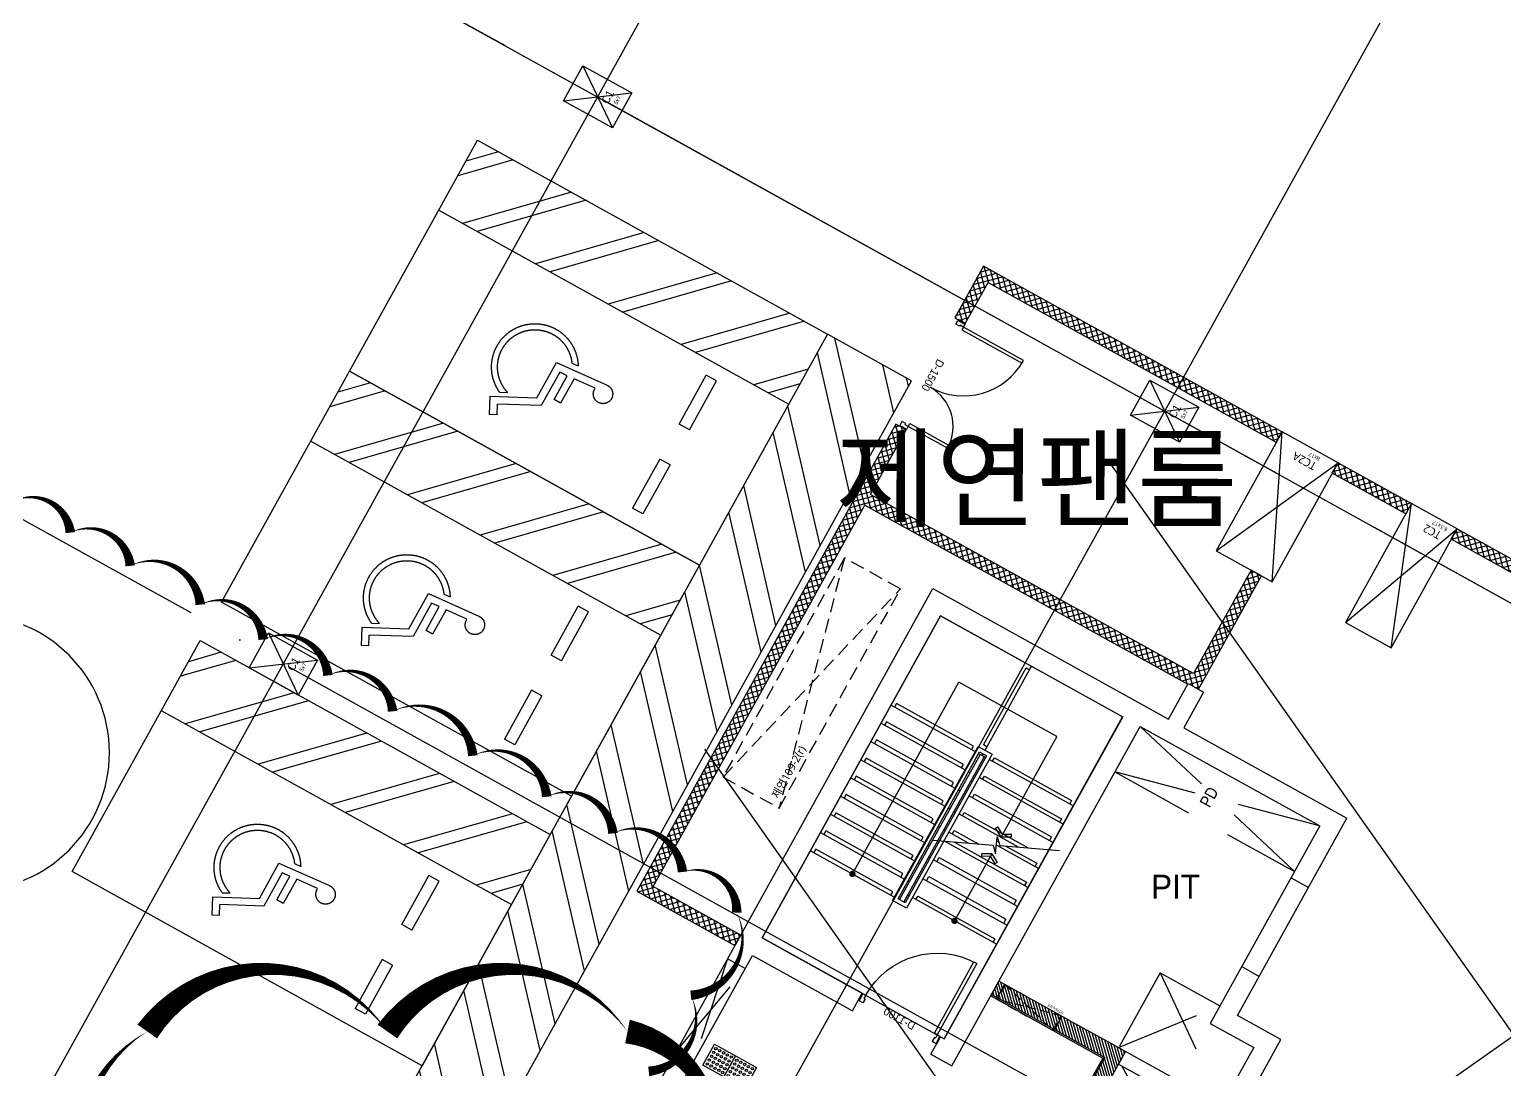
# Model space of a CAD drawing. Header units: millimetres. Extents: x -21000 to 567700, y 435000 to 850800.
# Drawn here: x 355402 to 373829, y 626734 to 639728 of the extents above; entities that cross this region are included whole.
import ezdxf
from ezdxf.enums import TextEntityAlignment as Align
from ezdxf.xclip import XClip

# ---------------------------------------------------------------- set-up
doc = ezdxf.new("R2010")
doc.units = ezdxf.units.MM
doc.header["$LTSCALE"] = 700
doc.header["$XCLIPFRAME"] = 2
for name, pattern in [('AB_Pbase$0$CENTER2', [1.125, 0.75, -0.125, 0.125, -0.125]), ('AB_Pbase$0$CON-109-B2F$0$HD', [2.5, 1.5, -1]), ('AB_Pbase$0$HID', [2.3, 1.5, -0.8]), ('AB_Pbase$0$HIDDEN1', [0.375, 0.25, -0.125]), ('AB_Pbase$0$주차장기둥$0$CEN', [62, 60, -1, 0, -1])]:
    doc.linetypes.add(name, pattern=pattern)
doc.layers.get('0').update_dxf_attribs({"color": 2})
doc.layers.get('Defpoints').update_dxf_attribs({"color": 171})
for name, color, linetype, plot in [('AB_Pbase$0$@지하주차장제외할면적', 210, 'Continuous', False), ('AB_Pbase$0$AB_Pbase_지붕층_구조도void$0$DEF_TEXT', 221, 'Continuous', False), ('AB_Pbase$0$CON-109-B2F$0$DEFPOINT', 247, 'Continuous', False), ('AB_Pbase$0$Defponts', 161, 'Continuous', False), ('AB_Pbase$0$주차장기둥$0$DEFPOINT', 247, 'Continuous', False)]:
    doc.layers.add(name, color=color, linetype=linetype, plot=plot)
for name, color, linetype in [('AB_Pbase$0$da-open hid', 8, 'AB_Pbase$0$HIDDEN1'), ('AB_Pbase$0$ELE4', 4, 'Continuous'), ('AB_Pbase$0$ELE6', 6, 'Continuous'), ('AB_Pbase$0$ELE8', 8, 'Continuous'), ('AB_Pbase$0$elev', 6, 'Continuous'), ('AB_Pbase$0$HAT-BR', 5, 'Continuous'), ('AB_Pbase$0$LEAD', 7, 'Continuous'), ('AB_Pbase$0$void', 1, 'AB_Pbase$0$HID'), ('AB_Pbase$0$VOID2', 9, 'AB_Pbase$0$CENTER2'), ('AB_Pbase$0$W3', 6, 'Continuous'), ('AB_Pbase$0$WAL', 3, 'Continuous'), ('AB_Pbase$0$WID', 4, 'Continuous'), ('AB_Pbase$0$WIN', 4, 'Continuous'), ('AB_Pbase$0$WIN1', 1, 'Continuous'), ('AB_Pbase$0$점자블럭', 5, 'Continuous'), ('AB_Pbase$0$주차-장애인', 8, 'Continuous'), ('AB_Pbase$0$주차장기둥$0$CEN_P', 244, 'AB_Pbase$0$주차장기둥$0$CEN'), ('TEX', 3, 'Continuous')]:
    doc.layers.add(name, color=color, linetype=linetype)
doc.styles.add('AB_Pbase$0$AB_Pbase_지붕층_구조도void$0$맑은 고딕', font='malgun.ttf')
doc.styles.add('AB_Pbase$0$CON-109-B2F$0$맑은고딕', font='malgun.ttf')
doc.styles.add('AB_Pbase$0$돋움', font='')
doc.styles.add('AB_Pbase$0$맑은 고딕', font='')
doc.styles.add('AB_Pbase$0$주차장기둥$0$맑은 고딕', font='')
doc.styles.get('AB_Pbase$0$돋움').set_extended_font_data('Dotum')
doc.styles.get('AB_Pbase$0$맑은 고딕').set_extended_font_data('Dotum')
doc.styles.get('AB_Pbase$0$주차장기둥$0$맑은 고딕').set_extended_font_data('Dotum')

# ---------------------------------------------------------------- blocks, each defined once
blk = doc.blocks.new('동번호0611')
at = {"layer": 'TEX', "color": 1, "ltscale": 600}
blk.add_arc((266152, -80303), 1721, 270, 90, dxfattribs=at)
blk = doc.blocks.new('AB_Pbase$0$Door_s_1500')
at = {"layer": 'AB_Pbase$0$Defponts'}
for p, q in [((-10, 100), (-10, 0)), ((1510, 100), (1510, 0))]:
    blk.add_line(p, q, dxfattribs=at)
at = {"layer": 'AB_Pbase$0$WIN'}
for points in [[(40, 100), (80, 100), (80, 960), (40, 960)], [(1460, 100), (1420, 100), (1420, 660), (1460, 660)], [(55, 55), (55, 0), (0, 0), (0, 100), (40, 100), (40, 55)], [(1445, 55), (1445, 0), (1500, 0), (1500, 100), (1460, 100), (1460, 55)]]:
    blk.add_lwpolyline(points, close=True, dxfattribs=at)
at = {"layer": 'AB_Pbase$0$WIN1'}
for centre, radius, start, end in [((40, 100), 860, 360, 90), ((1460, 100), 560, 90, 180)]:
    blk.add_arc(centre, radius, start, end, dxfattribs=at)
at = {"layer": 'AB_Pbase$0$Defponts', "style": 'AB_Pbase$0$돋움'}
blk.add_text('D-1500', height=100, rotation=360, dxfattribs=at).set_placement((752, 58), align=Align.MIDDLE)
blk = doc.blocks.new('AB_Pbase$0$CON-109-B2F')
for p, q in [((4775, -3635), (14775, -3635)), ((14775, -3635), (14775, -7000)), ((7875, -3885), (9675, -3885)), ((9675, -3885), (9675, -5315)), ((9925, -3885), (14525, -3885)), ((9925, -5315), (9925, -3885)), ((14525, -3885), (14525, -6485)), ((9675, -5315), (9925, -5315)), ((9675, -6435), (9675, -6735)), ((9675, -6435), (9925, -6435)), ((9925, -6435), (9925, -6485)), ((14525, -6485), (9925, -6485)), ((9675, -6735), (14525, -6735)), ((14525, -6735), (14525, -9300)), ((14775, -7000), (15285, -7000)), ((15285, -7000), (15285, -7220)), ((15285, -7220), (14775, -7220)), ((14775, -7220), (14775, -9550)), ((10885, -8545), (10705, -8545)), ((10705, -8545), (10705, -9920)), ((10885, -9920), (10885, -8545)), ((14525, -9300), (11705, -9300)), ((11705, -9300), (11705, -9920)), ((11955, -10170), (11955, -9550)), ((11955, -9550), (14775, -9550)), ((11705, -9920), (10885, -9920)), ((9905, -10170), (11955, -10170))]:
    blk.add_line(p, q)
for points in [[(18605, -7300), (18605, -6500), (16905, -6500), (16905, -7300), (18605, -7300)], [(18605, -9000), (18605, -8350), (16905, -8350), (16905, -9000), (18605, -9000)]]:
    blk.add_lwpolyline(points)
at = {"layer": 'AB_Pbase$0$CON-109-B2F$0$DEFPOINT', "color": 190}
for p, q in [((16905, -7300), (18605, -6500)), ((16905, -6500), (18605, -7300)), ((16905, -9000), (18605, -8350, 0)), ((16905, -8350, 0), (18605, -9000)), ((12515, -9300), (12515, -9550)), ((13785, -9300), (13785, -9550))]:
    blk.add_line(p, q, dxfattribs=at)
at = {"layer": 'Defpoints', "linetype": 'AB_Pbase$0$CON-109-B2F$0$HD'}
blk.add_lwpolyline([(8165, -3885), (8165, -3635), (9485, -3885), (9485, -3635)], close=True, dxfattribs=at)
at = {"layer": 'AB_Pbase$0$CON-109-B2F$0$DEFPOINT', "color": 6, "style": 'AB_Pbase$0$CON-109-B2F$0$맑은고딕'}
for s, height, p in [('TC2A', 100, (18470, -7078)), ('8x17', 50, (18553, -7078)), ('TC2', 100, (18470, -8860)), ('6.5x17', 50, (18553, -8899))]:
    blk.add_text(s, height=height, rotation=90, dxfattribs=at).set_placement(p)
blk = doc.blocks.new('AB_Pbase$0$CON-109-B1F')
at = {"rotation": 360}
blk.add_blockref('AB_Pbase$0$CON-109-B2F', (0, 0), dxfattribs=at)
blk = doc.blocks.new('AB_Pbase$0$지하1층 동골조')
at = {"rotation": 60.99999813640894}
blk.add_blockref('AB_Pbase$0$CON-109-B1F', (209400, -18383), dxfattribs=at)
blk = doc.blocks.new('AB_Pbase$0$주차장기둥$0$cen 2bl 지하')
at = {"layer": 'AB_Pbase$0$주차장기둥$0$CEN_P', "color": 5}
for p, q in [((29714, 127566), (29714, 259104)), ((37814, 127566), (37814, 259074)), ((-132796, 162783), (119274, 162783)), ((-57008, 162783), (119274, 162783)), ((-57008, 154683), (119274, 154683))]:
    blk.add_line(p, q, dxfattribs=at)
at = {"layer": 'AB_Pbase$0$주차장기둥$0$CEN_P'}
for p, q in [((10097, 85016), (90237, 250834)), ((68021, 147152), (37534, 161886)), ((65323, 141570), (34836, 156304))]:
    blk.add_line(p, q, dxfattribs=at)
blk = doc.blocks.new('AB_Pbase$0$주차장기둥$0$p기둥 5x7')
blk.add_lwpolyline([(-250, 350), (250, 350), (250, -350), (-250, -350)], close=True)
at = {"layer": 'AB_Pbase$0$주차장기둥$0$DEFPOINT'}
for p, q in [((250, 350), (-250, -350)), ((-250, 350), (250, -350))]:
    blk.add_line(p, q, dxfattribs=at)
at = {"layer": 'AB_Pbase$0$주차장기둥$0$DEFPOINT', "color": 6, "style": 'AB_Pbase$0$주차장기둥$0$맑은 고딕'}
for s, height, p in [('C1', 100, (-24, -160)), ('5x7', 50, (29, -259))]:
    blk.add_text(s, height=height, rotation=0, dxfattribs=at).set_placement(p)
blk = doc.blocks.new('AB_Pbase$0$주차장기둥')
for name, p, rotation in [('AB_Pbase$0$주차장기둥$0$cen 2bl 지하', (36992, -11667), 1.99999810188403), ('AB_Pbase$0$주차장기둥$0$p기둥 5x7', (69102, 152337), 91.99999810188433), ('AB_Pbase$0$주차장기둥$0$p기둥 5x7', (61007, 152054), 91.99999810188433), ('AB_Pbase$0$주차장기둥$0$p기둥 5x7', (61290, 143959), 91.99999810188433)]:
    blk.add_blockref(name, p, dxfattribs=dict(rotation=rotation))
blk = doc.blocks.new('AB_Pbase$0$AB_Pbase_지붕층_구조도void')
for p, q in [((316203, -103926), (315385, -107052)), ((314685, -106664), (316902, -104314))]:
    blk.add_line(p, q)
blk.add_lwpolyline([(315385, -107052), (316902, -104314), (316203, -103926), (314685, -106664)], close=True)
at = {"layer": 'AB_Pbase$0$AB_Pbase_지붕층_구조도void$0$DEF_TEXT', "style": 'AB_Pbase$0$AB_Pbase_지붕층_구조도void$0$맑은 고딕'}
blk.add_text('제연109-2(r)', height=100, rotation=61, dxfattribs=at).set_placement((315374, -106942))
blk = doc.blocks.new('AB_Pbase$0$실명')
at = {"layer": 'AB_Pbase$0$Defponts', "style": 'AB_Pbase$0$돋움'}
blk.add_text('제연팬룸', height=1000, rotation=359.9315, dxfattribs=at).set_placement((386484, -197231))
blk = doc.blocks.new('AB_Pbase$0$C2FA95CCC')
at = {"layer": 'AB_Pbase$0$주차-장애인'}
for p, q in [((2592, 5000), (2300, 4708)), ((2800, 5000), (2300, 4500)), ((3300, 4668), (2300, 3668)), ((3300, 4460), (2300, 3460)), ((3300, 3628), (2300, 2628)), ((3300, 3421), (2300, 2421)), ((1272, 2788), (1303, 2785)), ((1303, 2785), (1278, 2500)), ((1347, 2209), (1407, 2898)), ((3300, 2589), (2300, 1589)), ((1278, 2500), (930, 2500)), ((930, 2500), (930, 2407)), ((930, 2407), (1270, 2407)), ((1270, 2407), (1261, 2303)), ((1435, 2381), (1442, 2466)), ((785, 2303), (536, 1815)), ((1261, 2303), (785, 2303)), ((3300, 2381), (2300, 1381)), ((577, 1689), (842, 2209)), ((842, 2209), (1347, 2209)), ((415, 1877), (373, 1793)), ((415, 1877), (536, 1815)), ((679, 1768), (725, 1857)), ((373, 1793), (577, 1689)), ((3300, 1549), (2300, 549)), ((3300, 1341), (2300, 341)), ((3300, 509), (2791, 0)), ((3300, 301), (2999, 0))]:
    blk.add_line(p, q, dxfattribs=at)
at = {"layer": 'AB_Pbase$0$주차-장애인', "color": 6}
for p, q in [((2300, 0), (2300, 5000)), ((918, 4069), (218, 4069)), ((218, 4069), (218, 3922)), ((918, 4069), (918, 3922)), ((1418, 4069), (2118, 4069)), ((1418, 4069), (1418, 3922)), ((2118, 4069), (2118, 3922)), ((918, 3922), (218, 3922)), ((1418, 3922), (2118, 3922))]:
    blk.add_line(p, q, dxfattribs=at)
blk.add_lwpolyline([(3300, 0), (3300, 0), (3300, 5000), (0, 5000), (0, 0), (3300, 0)], dxfattribs=at)
at = {"layer": 'AB_Pbase$0$주차-장애인'}
for centre, radius, start, end in [((1286, 2908), 121, 355, 265), ((1168, 2000), 541, 205.4276, 59.4924), ((1168, 2000), 466, 197.9259, 55)]:
    blk.add_arc(centre, radius, start, end, dxfattribs=at)
blk = doc.blocks.new('AB_Pbase$0$pppaaa_1_1')
at = {"layer": 'AB_Pbase$0$주차-장애인', "ltscale": 600, "xscale": -1, "rotation": 240.9999951356511}
for p in [(359400, 635459), (357800, 632573), (355934, 629206)]:
    blk.add_blockref('AB_Pbase$0$C2FA95CCC', p, dxfattribs=at)
blk = doc.blocks.new('AB_Pbase$0$arrow1')
for p, q in [((0, 0), (0.286, 0.501)), ((0, 0), (0.286, -0.501)), ((0.165, 0), (0.41, 0.429)), ((0.165, 0), (0.41, -0.429)), ((0.286, 0.501), (0.41, 0.43)), ((0.286, -0.501), (0.41, -0.43))]:
    blk.add_line(p, q)
blk = doc.blocks.new('AB_Pbase$0$stair-지하1층')
at = {"layer": 'AB_Pbase$0$ELE4'}
for p, q in [((-3355, 2600), (-3355, 1400)), ((-3095, 2600), (-3095, 1400)), ((-2835, 2600), (-2835, 1400)), ((-2575, 2600), (-2575, 1400)), ((-2315, 2600), (-2315, 1400)), ((-2055, 2600), (-2055, 1400)), ((-1795, 2600), (-1795, 1400)), ((-1535, 2600), (-1535, 1400)), ((-1275, 2600), (-1275, 1400)), ((-1275, 1330), (-3350, 1330)), ((-3095, 1350), (-3095, 1330)), ((-2835, 1350), (-2835, 1330)), ((-2575, 1350), (-2575, 1330)), ((-2315, 1350), (-2315, 1330)), ((-2055, 1350), (-2055, 1330)), ((-1795, 1350), (-1795, 1330)), ((-1535, 1350), (-1535, 1330)), ((-1275, 1250), (-1275, 1350)), ((-1275, 1300), (-1250, 1300)), ((-1200, 1300), (0, 1300)), ((-1275, 1270), (-3350, 1270)), ((-3250, 1250), (-3250, 1270)), ((-3250, 0), (-3250, 1200)), ((-2980, 1250), (-2980, 1270)), ((-2980, 0), (-2980, 1200)), ((-2710, 1250), (-2710, 1270)), ((-2710, 0), (-2710, 1200)), ((-2440, 0), (-2440, 1200)), ((-2315, 1250), (-2315, 1270)), ((-2315, 920), (-2315, 1200)), ((-2055, 1250), (-2055, 1270)), ((-2055, 347), (-2055, 1200)), ((-1795, 1250), (-1795, 1270)), ((-1795, 0), (-1795, 1200)), ((-1535, 1250), (-1535, 1270)), ((-1535, 0), (-1535, 1200)), ((-1275, 0), (-1275, 1200)), ((-2170, 0), (-2170, 600))]:
    blk.add_line(p, q, dxfattribs=at)
at = {"layer": 'AB_Pbase$0$ELE6'}
for points in [[(-3355, 1450), (-3305, 1450), (-3305, 2550), (-3355, 2550)], [(-3095, 1450), (-3045, 1450), (-3045, 2550), (-3095, 2550)], [(-2835, 1450), (-2785, 1450), (-2785, 2550), (-2835, 2550)], [(-2575, 1450), (-2525, 1450), (-2525, 2550), (-2575, 2550)], [(-2315, 1450), (-2265, 1450), (-2265, 2550), (-2315, 2550)], [(-2055, 1450), (-2005, 1450), (-2005, 2550), (-2055, 2550)], [(-1795, 1450), (-1745, 1450), (-1745, 2550), (-1795, 2550)], [(-1535, 1450), (-1485, 1450), (-1485, 2550), (-1535, 2550)], [(-1275, 1450), (-1225, 1450), (-1225, 2550), (-1275, 2550)], [(-1150, 1300), (-1150, 1350), (-50, 1350), (-50, 1300)], [(-3250, 1150), (-3200, 1150), (-3200, 50), (-3250, 50)], [(-2980, 1150), (-2920, 1150), (-2920, 50), (-2980, 50)], [(-2710, 1150), (-2650, 1150), (-2650, 50), (-2710, 50)], [(-2440, 1150), (-2419, 1150)], [(-2315, 1150), (-2265, 1150), (-2265, 809)], [(-2055, 1150), (-2005, 1150), (-2005, 236)], [(-1795, 1150), (-1745, 1150), (-1745, 50), (-1795, 50)], [(-1535, 1150), (-1485, 1150), (-1485, 50), (-1535, 50)], [(-1275, 1150), (-1225, 1150), (-1225, 50), (-1275, 50)], [(-2390, 1085), (-2390, 50), (-2440, 50)], [(-2120, 621), (-2120, 594)], [(-2120, 491), (-2120, 50), (-2170, 50)]]:
    blk.add_lwpolyline(points, dxfattribs=at)
for points in [[(-1200, 1200), (-3400, 1200), (-3400, 1400), (-1200, 1400)], [(-1250, 1250), (-3350, 1250), (-3350, 1350), (-1250, 1350)]]:
    blk.add_lwpolyline(points, close=True, dxfattribs=at)
at = {"layer": 'AB_Pbase$0$LEAD'}
for p, q in [((-3355, 2000), (-615, 2000)), ((-615, 600), (-615, 2000)), ((-2290, 600), (-3250, 600)), ((-615, 600), (-2050, 600))]:
    blk.add_line(p, q, dxfattribs=at)
at = {"layer": 'AB_Pbase$0$LEAD', "const_width": 39.5}
for points in [[(-3355, 1980, -1), (-3355, 2020, -1)], [(-3250, 580, -1), (-3250, 620, -1)]]:
    blk.add_lwpolyline(points, format="xyb", close=True, dxfattribs=at)
at = {"layer": 'AB_Pbase$0$LEAD'}
blk.add_lwpolyline([(-2496, 1320), (-2188, 638), (-2268, 558), (-2072, 642), (-2152, 562), (-1844, -120)], dxfattribs=at)
at = {"layer": 'Defpoints'}
blk.add_lwpolyline([(-4600, 2600), (-4600, 0), (0, 0), (0, 2600)], close=True, dxfattribs=at)
at = {"layer": 'AB_Pbase$0$LEAD', "xscale": 225, "yscale": 225, "zscale": 225, "rotation": 180.0000000066403}
blk.add_blockref('AB_Pbase$0$arrow1', (-2290, 600), dxfattribs=at)
at = {"layer": 'AB_Pbase$0$LEAD', "extrusion": (0, 0, -1), "xscale": 225, "yscale": 225, "zscale": -225, "rotation": 179.9999999933595}
blk.add_blockref('AB_Pbase$0$arrow1', (2050, 600), dxfattribs=at)
blk = doc.blocks.new('AB_Pbase$0$장애인주차구획통로_1')
at = {"layer": 'AB_Pbase$0$주차-장애인'}
h = blk.add_hatch(dxfattribs=at)
h.set_pattern_fill('ANSI32', color=256, scale=80, angle=58)
h.set_pattern_definition([(103, (-28406.3, -694336.9), (-742.47, -171.4127), []), (103, (-28216, -694032.3), (-742.47, -171.4127), [])])
h.paths.add_polyline_path([(329852, -73530), (331174, -71147), (332870, -72087), (333452, -71038), (331838, -70143), (338016, -58997), (336967, -58415), (330207, -70611), (330124, -70565), (328803, -72948)])
at = {"layer": 'AB_Pbase$0$주차-장애인', "color": 6, "elevation": 0}
blk.add_lwpolyline([(329852, -73530), (331174, -71147), (332870, -72087), (333452, -71038), (331838, -70143), (338016, -58997), (336967, -58415), (330207, -70611), (330124, -70565), (328803, -72948)], close=True, dxfattribs=at)
blk = doc.blocks.new('AB_Pbase$0$ELEV-24', base_point=(816331, 389936))
at = {"layer": 'AB_Pbase$0$Defponts'}
blk.add_lwpolyline([(817656, 392486), (817656, 389936), (815006, 389936), (815006, 392486)], close=True, dxfattribs=at)
at = {"layer": 'AB_Pbase$0$elev'}
for p, q in [((816331, 391553), (816331, 392794)), ((815801, 392536), (815776, 392536)), ((816831, 392536), (815831, 392536)), ((816861, 392536), (816886, 392536)), ((815406, 390712), (817256, 392394)), ((817256, 390712), (815406, 392394)), ((815801, 392486), (815776, 392486)), ((816831, 392486), (815831, 392486)), ((816331, 392407), (816331, 392447)), ((816331, 392332), (816331, 392372)), ((816861, 392486), (816886, 392486)), ((816331, 391553), (815206, 391553)), ((816331, 391553), (816331, 390312)), ((816331, 391553), (817456, 391553)), ((816881, 390547), (815746, 390547)), ((815846, 390472), (815846, 390622)), ((816816, 390622), (816816, 390472))]:
    blk.add_line(p, q, dxfattribs=at)
for points in [[(815804, 392489), (815828, 392489), (815828, 392533), (815804, 392533), (815804, 392521), (815801, 392521), (815801, 392536), (815831, 392536), (815831, 392486), (815801, 392486), (815801, 392501), (815804, 392501)], [(816858, 392489), (816834, 392489), (816834, 392533), (816858, 392533), (816858, 392521), (816861, 392521), (816861, 392536), (816831, 392536), (816831, 392486), (816861, 392486), (816861, 392501), (816858, 392501)], [(815786, 392407), (816876, 392407), (816876, 392447), (815786, 392447)], [(816866, 392372), (816866, 392332), (815806, 392332), (815806, 392372)], [(815906, 390472), (815906, 390622), (816756, 390622), (816756, 390472)]]:
    blk.add_lwpolyline(points, close=True, dxfattribs=at)
for points in [[(815836, 392382), (815846, 392382), (815846, 392394), (815406, 392394), (815406, 390712), (817256, 390712), (817256, 392394), (816816, 392394), (816816, 392382), (816826, 392382), (816816, 392382)], [(815836, 392322), (815846, 392322), (815846, 392237), (815431, 392237), (815431, 390737), (817231, 390737), (817231, 392237), (816816, 392237), (816816, 392322), (816826, 392322)]]:
    blk.add_lwpolyline(points, dxfattribs=at)
at = {"layer": 'Defpoints'}
for p, q in [((815776, 392536), (815726, 392736)), ((816886, 392536), (816936, 392736)), ((815776, 392486), (815776, 392536)), ((816886, 392536), (816886, 392486))]:
    blk.add_line(p, q, dxfattribs=at)
at = {"layer": 'AB_Pbase$0$Defponts', "style": 'AB_Pbase$0$돋움'}
blk.add_text('24인승', height=75, rotation=180, dxfattribs=at).set_placement((816331, 391553), align=Align.MIDDLE)
blk = doc.blocks.new('AB_Pbase$0$Door_s_1100')
at = {"layer": 'AB_Pbase$0$Defponts'}
for p, q in [((-10, 0), (-10, 100)), ((1110, 0), (1110, 100))]:
    blk.add_line(p, q, dxfattribs=at)
at = {"layer": 'AB_Pbase$0$WIN'}
for points in [[(40, 100), (80, 100), (80, 1120), (40, 1120)], [(55, 55), (55, 0), (0, 0), (0, 100), (40, 100), (40, 55)], [(1045, 55), (1045, 0), (1100, 0), (1100, 100), (1060, 100), (1060, 55)]]:
    blk.add_lwpolyline(points, close=True, dxfattribs=at)
at = {"layer": 'AB_Pbase$0$WIN1'}
blk.add_arc((40, 100), 1020, 0, 90, dxfattribs=at)
at = {"layer": 'AB_Pbase$0$Defponts', "style": 'AB_Pbase$0$돋움'}
blk.add_text('D-1100', height=100, dxfattribs=at).set_placement((550, 50), align=Align.MIDDLE)
blk = doc.blocks.new('AB_Pbase$0$점자블럭')
at = {"layer": 'AB_Pbase$0$점자블럭', "extrusion": (0, 0, -1)}
blk.add_lwpolyline([(0, 0), (300, 0), (300, 300), (0, 300)], close=True, dxfattribs=at)
at = {"layer": 'AB_Pbase$0$점자블럭', "color": 250}
for centre in [(-260, 260), (-260, 205), (-205, 260), (-205, 205), (-150, 260), (-150, 205), (-95, 260), (-95, 205), (-40, 260), (-40, 205), (-260, 150), (-260, 95), (-260, 40), (-205, 150), (-205, 95), (-205, 40), (-150, 150), (-150, 95), (-150, 40), (-95, 150), (-95, 95), (-95, 40), (-40, 150), (-40, 95), (-40, 40)]:
    blk.add_circle(centre, 15, dxfattribs=at)
blk = doc.blocks.new('AB_Pbase$0$co_109-2_b1_B1')
at = {"layer": 'AB_Pbase$0$HAT-BR'}
h = blk.add_hatch(dxfattribs=at)
h.set_pattern_fill('ANSI31', color=256, scale=10)
h.paths.add_polyline_path([(3010, -1550), (2820, -1550), (2820, -1570), (-330, -1570), (-330, -2515), (-240, -2515), (-240, -1660), (1795, -1660), (1795, -3135), (1985, -3135), (1985, -1760), (3010, -1760)])
h.paths.add_polyline_path([(2820, 50), (2820, -1550), (3010, -1550), (3010, -950), (3010, -950), (3010, 50)])
at = {"layer": 'AB_Pbase$0$void'}
for p, q in [((6000, 50), (6000, -2515)), ((6650, -2514), (6000, 50)), ((6650, 50), (6000, -2515)), ((1795, -1660), (-240, -2515)), ((-240, -1660), (1795, -3135)), ((4080, -1660), (3010, -1660)), ((3010, -1660), (4080, -2515)), ((4080, -1660), (3010, -3135)), ((4080, -1660), (4080, -2515))]:
    blk.add_line(p, q, dxfattribs=at)
at = {"layer": 'AB_Pbase$0$VOID2', "ltscale": 3}
for p, q in [((1985, -1760), (2860, -3135)), ((1985, -3135), (2860, -1760))]:
    blk.add_line(p, q, dxfattribs=at)
at = {"layer": 'AB_Pbase$0$W3'}
for p, q in [((2800, 50), (2800, -1550)), ((2800, -1550), (-350, -1550)), ((-350, -1550), (-350, -2515))]:
    blk.add_line(p, q, dxfattribs=at)
at = {"layer": 'AB_Pbase$0$WAL'}
for p, q in [((3010, 50), (2820, 50)), ((2820, 50), (2820, -1570)), ((3010, 50), (3010, 50)), ((3010, -950), (3010, 50)), ((3010, -950), (3010, -950)), ((3010, -950), (3010, -1550)), ((-330, -1570), (2820, -1570)), ((-330, -1570), (-330, -2515)), ((3010, -1550), (3010, -1760)), ((1795, -1660), (-240, -1660)), ((-240, -1660), (-240, -2515)), ((1795, -3135), (1795, -1660)), ((1985, -3135), (1985, -1760)), ((1985, -1760), (3010, -1760)), ((-240, -2515), (-330, -2515)), ((1985, -3135), (1795, -3135))]:
    blk.add_line(p, q, dxfattribs=at)
for name, p, rotation in [('AB_Pbase$0$ELEV-24', (-2800, 1575), 270), ('AB_Pbase$0$점자블럭', (600, 2475), 1.7761225068e-06), ('AB_Pbase$0$점자블럭', (600, 2175), 1.7761225068e-06)]:
    blk.add_blockref(name, p, dxfattribs=dict(rotation=rotation))
at = {"layer": 'AB_Pbase$0$WID', "extrusion": (0, 0, -1), "zscale": -0.9999999999999992, "rotation": 89.9999982240218}
blk.add_blockref('AB_Pbase$0$Door_s_1100', (-1950, 360), dxfattribs=at)
at = {"layer": 'AB_Pbase$0$Defponts', "style": 'AB_Pbase$0$돋움'}
blk.add_text('PIT', height=300, rotation=299, dxfattribs=at).set_placement((4834, -1113))
at = {"layer": 'AB_Pbase$0$Defponts', "style": 'AB_Pbase$0$돋움', "width": 0.9}
for s, p in [('PD', (6296, -1130)), ('AV/PD', (608, -2286)), ('ST', (2281, -2381))]:
    blk.add_text(s, height=150, rotation=0, dxfattribs=at).set_placement(p, align=Align.MIDDLE)
blk = doc.blocks.new('AB_Pbase$0$A$C70305FF0')
at = {"layer": 'AB_Pbase$0$WIN1', "color": 1, "linetype": 'AB_Pbase$0$HID', "ltscale": 0.1}
for p, q in [((181, 615), (79, 431)), ((880, 227), (181, 615)), ((181, 615), (778, 44)), ((79, 431), (778, 44)), ((880, 227), (79, 431)), ((778, 44), (880, 227))]:
    blk.add_line(p, q, dxfattribs=at)
at = {"layer": 'Defpoints'}
for p, q in [((172, 620), (70, 436)), ((889, 222), (787, 39))]:
    blk.add_line(p, q, dxfattribs=at)
at = {"layer": 'Defpoints', "style": 'AB_Pbase$0$맑은 고딕', "oblique": 0, "width": 0.9}
blk.add_text('점검구(8x12)', height=30, rotation=331, dxfattribs=at).set_placement((809, 313), align=Align.MIDDLE_CENTER)
blk = doc.blocks.new('AB_Pbase')
at = {"layer": 'AB_Pbase$0$ELE8'}
h = blk.add_hatch(dxfattribs=at)
h.set_pattern_fill('NET', color=256, scale=20, angle=15.182184)
h.paths.add_polyline_path([(370663, 632974), (369945, 631680), (365909, 633917), (366356, 634725), (366225, 634797), (362990, 628961), (364214, 628282), (364287, 628413), (363194, 629019), (365836, 633786), (369872, 631548), (369877, 631557), (370008, 631484), (370794, 632901)])
h.paths.add_polyline_path([(372595, 633675), (371676, 634184), (371749, 634315), (372668, 633806)])
h.paths.add_polyline_path([(375300, 632347), (375227, 632216), (373163, 633360), (373236, 633491)])
h.paths.add_polyline_path([(378571, 630534), (378498, 630403), (375796, 631901), (375869, 632032)])
h.paths.add_polyline_path([(379140, 630219), (379067, 630088), (379784, 629690), (379857, 629821)])
h.paths.add_polyline_path([(370977, 634572), (371049, 634703), (367319, 636771), (366962, 636127), (367093, 636054), (367378, 636567)])
at = {"layer": 'AB_Pbase$0$WAL'}
blk.add_line((369008, 627008), (369095, 626960), dxfattribs=at)
for points in [[(370977, 634572), (371049, 634703), (367319, 636771), (366962, 636127), (367093, 636054), (367378, 636567), (370977, 634572)], [(370663, 632974), (369945, 631680), (365909, 633917), (366356, 634725), (366225, 634797), (362990, 628961), (364214, 628282), (364287, 628413), (363194, 629019), (365836, 633786), (369872, 631548), (369877, 631557), (370008, 631484), (370794, 632901), (370663, 632974)]]:
    blk.add_lwpolyline(points, dxfattribs=at)
for points in [[(372595, 633675), (371676, 634184), (371749, 634315), (372668, 633806)], [(375300, 632347), (375227, 632216), (373163, 633360), (373236, 633491)]]:
    blk.add_lwpolyline(points, close=True, dxfattribs=at)
for name, p, rotation in [('AB_Pbase$0$주차장기둥', (231893, 539971), 329.0000000345588), ('AB_Pbase$0$지하1층 동골조', (146945, 639965), 359.9999999999994), ('AB_Pbase$0$실명', (-21011, 830850), 359.9999999999999)]:
    blk.add_blockref(name, p, dxfattribs=dict(rotation=rotation))
ref = blk.add_blockref('AB_Pbase$0$장애인주차구획통로_1', (28406, 694337), dxfattribs=dict(rotation=359.9999999999999))
XClip(ref).set_block_clipping_path([(-28406.3348484063, -694336.9095073047), (465439.3839524707, 145612.4817902463)])
at = {"layer": 'AB_Pbase$0$@지하주차장제외할면적', "rotation": 359.9999999999999}
blk.add_blockref('AB_Pbase$0$A$C70305FF0', (367410, 627178), dxfattribs=at)
at = {"layer": 'AB_Pbase$0$da-open hid', "rotation": 359.9999999999999}
blk.add_blockref('AB_Pbase$0$AB_Pbase_지붕층_구조도void', (49381, 737052), dxfattribs=at)
at = {"layer": 'AB_Pbase$0$ELE4', "rotation": 60.99999813644301}
blk.add_blockref('AB_Pbase$0$stair-지하1층', (369058, 631142), dxfattribs=at)
at = {"layer": 'AB_Pbase$0$WAL'}
ref = blk.add_blockref('AB_Pbase$0$pppaaa_1_1', (0, 0), dxfattribs=dict(at, rotation=359.9999999999999))
XClip(ref).set_block_clipping_path([(-396188.9384898804, 0.0133324571), (493845.7278262604, 839949.4046300659)])
at = {"layer": 'AB_Pbase$0$WAL', "color": 153, "rotation": 240.999998136443}
blk.add_blockref('AB_Pbase$0$Door_s_1500', (367001, 636094), dxfattribs=at)
at = {"layer": 'AB_Pbase$0$WAL', "rotation": 60.99999813644301}
blk.add_blockref('AB_Pbase$0$co_109-2_b1_B1', (366097, 625180), dxfattribs=at)

msp = doc.modelspace()

# ---------------------------------------------------------------- block references
ref = msp.add_blockref('AB_Pbase', (0, 0))
XClip(ref).set_block_clipping_path([(-0.000000015, 445500.0000000148), (493845.7187941075, 839949.3912975936)])

# ---------------------------------------------------------------- next in the draw order: linework, layer by layer
at = {"layer": 'Defpoints', "elevation": 12}
msp.add_lwpolyline([(355202, 633835, 0, 120, -0.520567), (355912, 633442, 0, 120, -0.520567), (356661, 633027, 0, 120, -0.520567), (357536, 632542, 0, 120, -0.520567), (358321, 632106, 0, 120, -0.520567), (359131, 631657, 0, 120, -0.520567), (359939, 631209, 0, 120, -0.520567), (360941, 630654, 0, 120, -0.520567), (361864, 630142, 0, 120, -0.520567), (362691, 629684, 0, 120, -0.520567), (363560, 629202, 0, 120, -0.520567), (364238, 628695, 0, 120, -0.520567), (363664, 627660, 0, 120, -0.520567), (363138, 626711, 0, 120, -0.520567), (362620, 625778, 0, 120, -0.520567)], format="xyseb", dxfattribs=at)
at = {"layer": 'Defpoints'}
msp.add_lwpolyline([(356655, 620275, 0, 300, 0.520567), (359655, 620275, 0, 300, 0.520567), (362655, 620275, 0, 300, 0.520567), (363797, 622133, 0, 300, 0.520567), (363797, 625133, 0, 300, 0.520567), (362873, 627209, 0, 300, 0.520567), (359873, 627209, 0, 300, 0.520567), (356873, 627209, 0, 300, 0.520567), (356655, 624428, 0, 300, 0.520567)], format="xyseb", close=True, dxfattribs=at)

# ---------------------------------------------------------------- next in the draw order: block references
msp.add_blockref('동번호0611', (88528, 710996))

doc.saveas('drawing.dxf')
